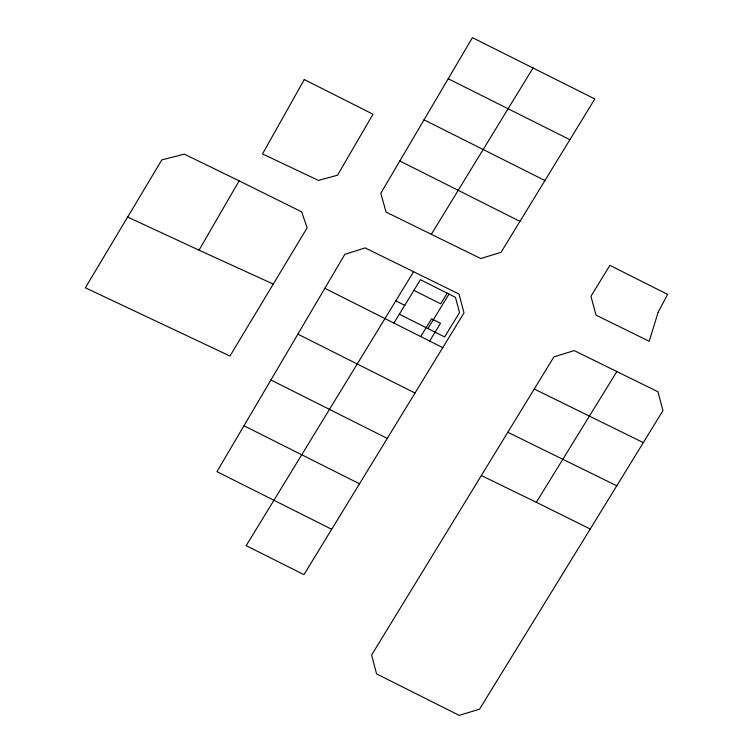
<?xml version="1.0" encoding="UTF-8"?>
<svg xmlns="http://www.w3.org/2000/svg" width="753" height="753" viewBox="0 0 753 753"><rect width="100%" height="100%" fill="white"/><g stroke="black" fill="none" stroke-linecap="round" stroke-linejoin="round"><path stroke-width="1.13" d="M127.521 216.986L199.027 250.165L239.125 180.833L301.689 211.875L307.149 227.811L229.966 356.037L85.362 287.787L161.82 159.9L184.287 154.149L239.125 180.833M399.815 160.973L472.423 37.65L594.823 98.944L501.065 252.274L480.781 258.552L431.318 234.315L386.044 212.082L380.83 193.239L399.815 160.973L519.956 221.373M533.133 67.817L431.318 234.315M413.595 271.739L246.193 545.652L303.958 574.643L464.017 312.89L458.963 294.009L365.101 247.906L344.836 254.345L216.968 471.651L331.687 529.284M393.913 323.075L420.428 279.711L455.461 297.331L459.537 312.57L444.618 336.968L399.335 314.199M420.711 336.544L431.563 318.801L440.496 323.291L429.643 341.043M447.226 293.19L440.712 303.836L413.915 290.357M427.92 328.572L449.014 294.084M507.795 432.269L371.615 655.016L376.585 673.926L459.198 715.35L479.539 709.175L662.96 410.639L657.953 391.748L574.2 350.597L553.916 356.875L507.795 432.269L616.792 485.807M616.848 371.549L536.343 502.298L481.346 475.548M199.027 250.165L272.963 283.937M534.272 389.019L643.335 442.613M536.343 502.298L590.211 529.02M448.214 78.745L569.917 139.719M424.043 119.821L544.927 180.532M297.877 334.153L415.016 393.028M270.92 379.983L387.258 438.415M243.981 425.756L359.492 483.793M395.833 300.833L404.766 305.332M324.844 288.324L442.783 347.651M658.197 312.128L649.199 341.269L596.009 315.14L590.964 296.258L609.892 265.348L667.638 294.395L658.197 312.128M304.268 79.554L262.524 153.923L318.481 180.419L337.523 175.204L373.008 114.221L304.268 79.554"/></g></svg>
